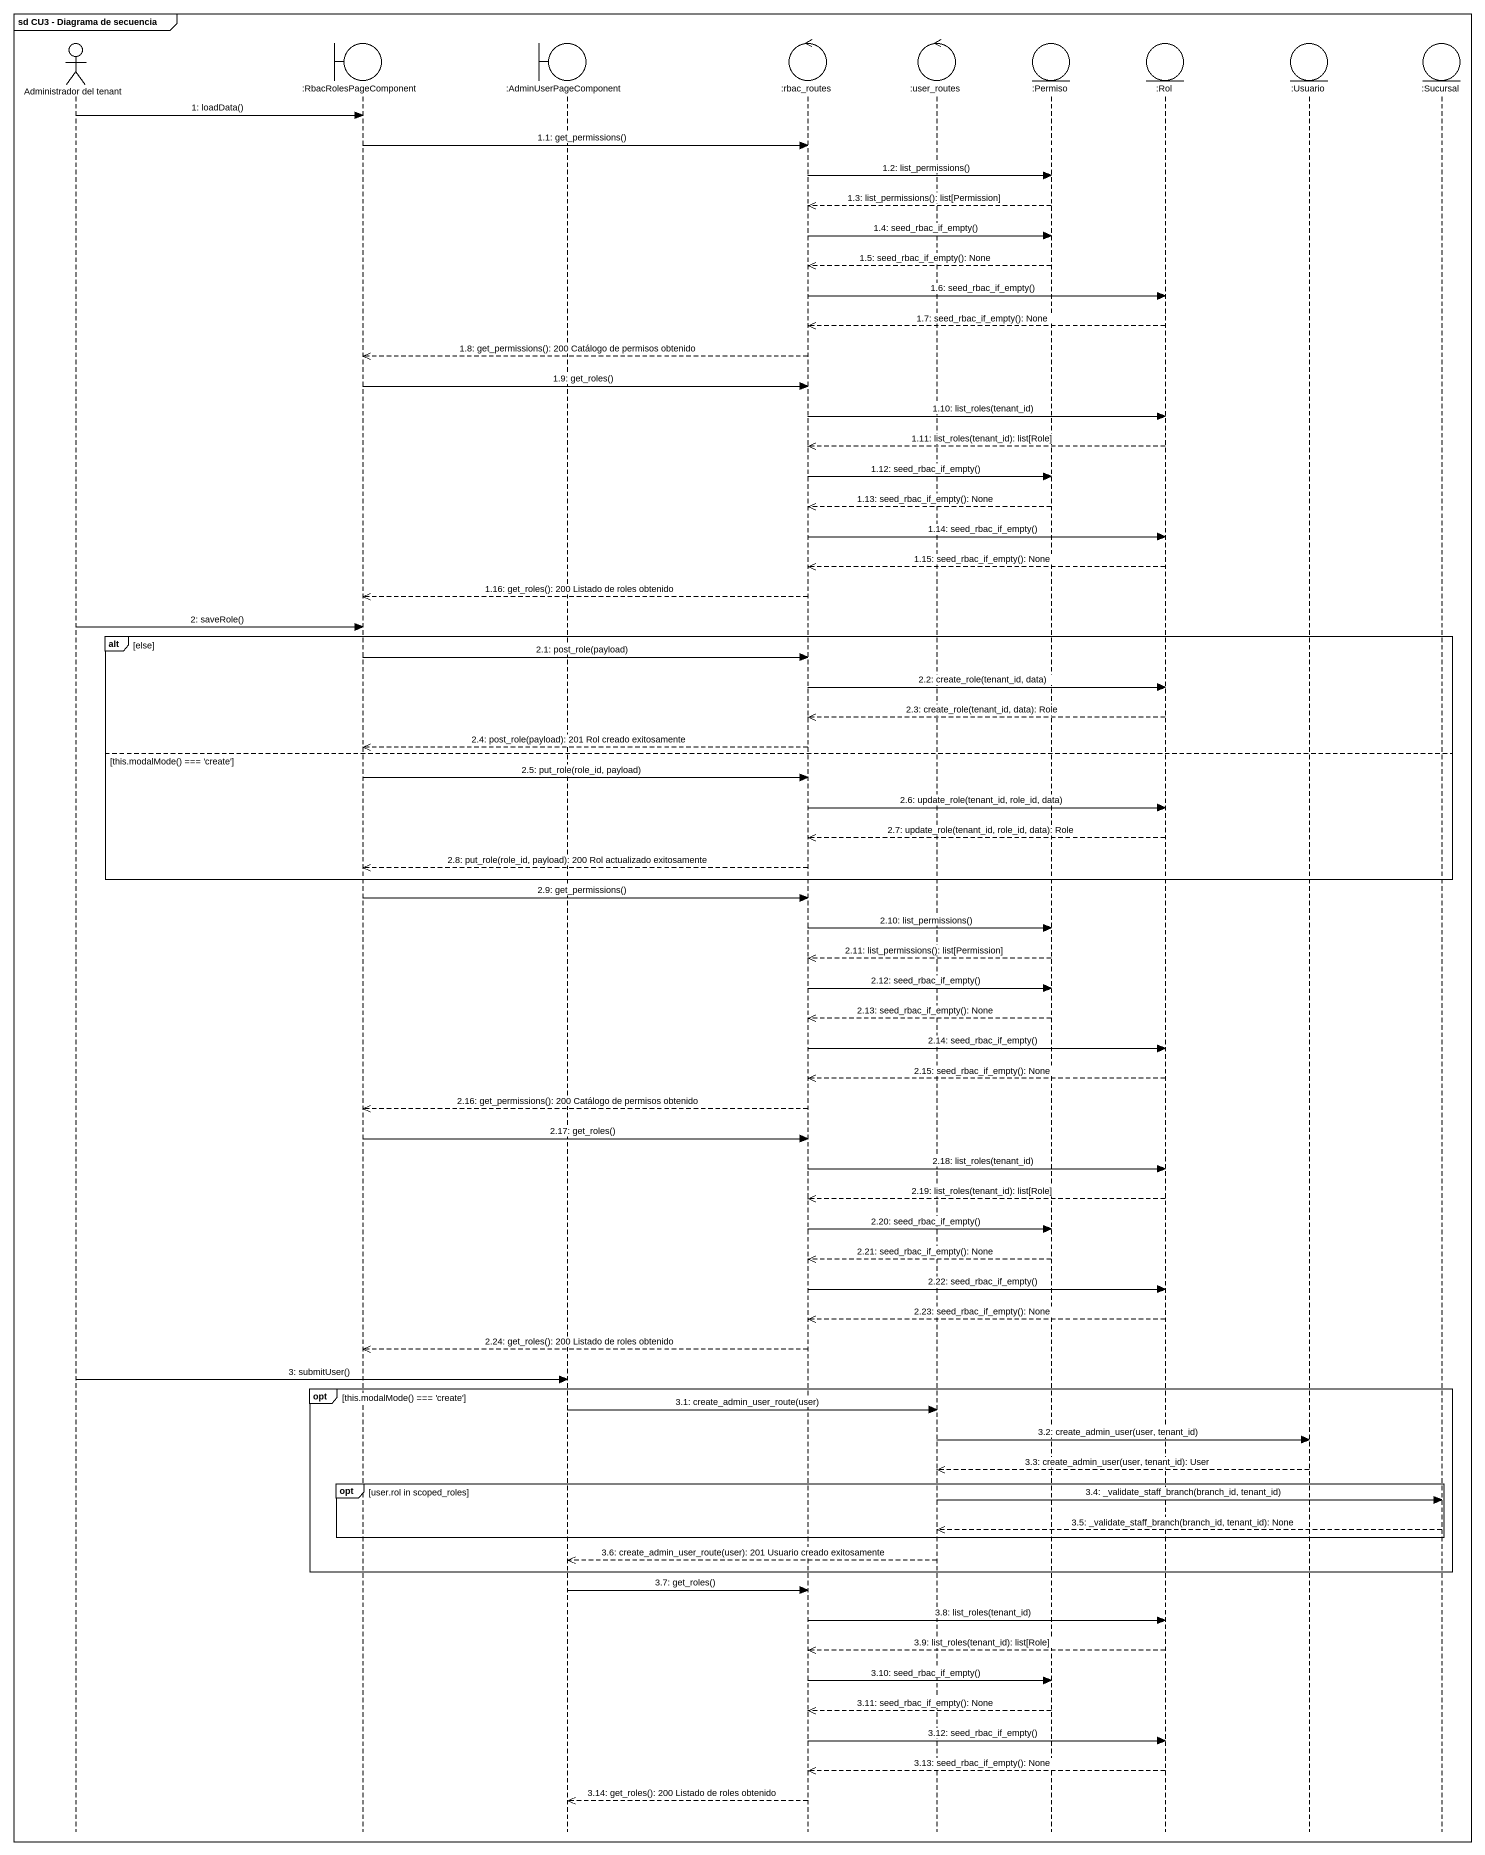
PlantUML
@startuml
mainframe sd CU3 - Diagrama de secuencia
hide footbox
actor "Administrador del tenant" as Administrador_del_tenant
boundary ":RbacRolesPageComponent" as RbacRolesPageComponent
boundary ":AdminUserPageComponent" as AdminUserPageComponent
control ":rbac_routes" as rbac_routes
control ":user_routes" as user_routes
entity ":Permiso" as Permiso
entity ":Rol" as Rol
entity ":Usuario" as Usuario
entity ":Sucursal" as Sucursal

Administrador_del_tenant -> RbacRolesPageComponent : 1: loadData()
RbacRolesPageComponent -> rbac_routes : 1.1: get_permissions()
rbac_routes -> Permiso : 1.2: list_permissions()
Permiso -->> rbac_routes : 1.3: list_permissions(): list[Permission]
rbac_routes -> Permiso : 1.4: seed_rbac_if_empty()
Permiso -->> rbac_routes : 1.5: seed_rbac_if_empty(): None
rbac_routes -> Rol : 1.6: seed_rbac_if_empty()
Rol -->> rbac_routes : 1.7: seed_rbac_if_empty(): None
rbac_routes -->> RbacRolesPageComponent : 1.8: get_permissions(): 200 Catálogo de permisos obtenido
RbacRolesPageComponent -> rbac_routes : 1.9: get_roles()
rbac_routes -> Rol : 1.10: list_roles(tenant_id)
Rol -->> rbac_routes : 1.11: list_roles(tenant_id): list[Role]
rbac_routes -> Permiso : 1.12: seed_rbac_if_empty()
Permiso -->> rbac_routes : 1.13: seed_rbac_if_empty(): None
rbac_routes -> Rol : 1.14: seed_rbac_if_empty()
Rol -->> rbac_routes : 1.15: seed_rbac_if_empty(): None
rbac_routes -->> RbacRolesPageComponent : 1.16: get_roles(): 200 Listado de roles obtenido
Administrador_del_tenant -> RbacRolesPageComponent : 2: saveRole()
alt else
  RbacRolesPageComponent -> rbac_routes : 2.1: post_role(payload)
  rbac_routes -> Rol : 2.2: create_role(tenant_id, data)
  Rol -->> rbac_routes : 2.3: create_role(tenant_id, data): Role
  rbac_routes -->> RbacRolesPageComponent : 2.4: post_role(payload): 201 Rol creado exitosamente
else this.modalMode() === 'create'
  RbacRolesPageComponent -> rbac_routes : 2.5: put_role(role_id, payload)
  rbac_routes -> Rol : 2.6: update_role(tenant_id, role_id, data)
  Rol -->> rbac_routes : 2.7: update_role(tenant_id, role_id, data): Role
  rbac_routes -->> RbacRolesPageComponent : 2.8: put_role(role_id, payload): 200 Rol actualizado exitosamente
end
RbacRolesPageComponent -> rbac_routes : 2.9: get_permissions()
rbac_routes -> Permiso : 2.10: list_permissions()
Permiso -->> rbac_routes : 2.11: list_permissions(): list[Permission]
rbac_routes -> Permiso : 2.12: seed_rbac_if_empty()
Permiso -->> rbac_routes : 2.13: seed_rbac_if_empty(): None
rbac_routes -> Rol : 2.14: seed_rbac_if_empty()
Rol -->> rbac_routes : 2.15: seed_rbac_if_empty(): None
rbac_routes -->> RbacRolesPageComponent : 2.16: get_permissions(): 200 Catálogo de permisos obtenido
RbacRolesPageComponent -> rbac_routes : 2.17: get_roles()
rbac_routes -> Rol : 2.18: list_roles(tenant_id)
Rol -->> rbac_routes : 2.19: list_roles(tenant_id): list[Role]
rbac_routes -> Permiso : 2.20: seed_rbac_if_empty()
Permiso -->> rbac_routes : 2.21: seed_rbac_if_empty(): None
rbac_routes -> Rol : 2.22: seed_rbac_if_empty()
Rol -->> rbac_routes : 2.23: seed_rbac_if_empty(): None
rbac_routes -->> RbacRolesPageComponent : 2.24: get_roles(): 200 Listado de roles obtenido
Administrador_del_tenant -> AdminUserPageComponent : 3: submitUser()
opt this.modalMode() === 'create'
  AdminUserPageComponent -> user_routes : 3.1: create_admin_user_route(user)
  user_routes -> Usuario : 3.2: create_admin_user(user, tenant_id)
  Usuario -->> user_routes : 3.3: create_admin_user(user, tenant_id): User
  opt user.rol in scoped_roles
    user_routes -> Sucursal : 3.4: _validate_staff_branch(branch_id, tenant_id)
    Sucursal -->> user_routes : 3.5: _validate_staff_branch(branch_id, tenant_id): None
  end
  user_routes -->> AdminUserPageComponent : 3.6: create_admin_user_route(user): 201 Usuario creado exitosamente
end
AdminUserPageComponent -> rbac_routes : 3.7: get_roles()
rbac_routes -> Rol : 3.8: list_roles(tenant_id)
Rol -->> rbac_routes : 3.9: list_roles(tenant_id): list[Role]
rbac_routes -> Permiso : 3.10: seed_rbac_if_empty()
Permiso -->> rbac_routes : 3.11: seed_rbac_if_empty(): None
rbac_routes -> Rol : 3.12: seed_rbac_if_empty()
Rol -->> rbac_routes : 3.13: seed_rbac_if_empty(): None
rbac_routes -->> AdminUserPageComponent : 3.14: get_roles(): 200 Listado de roles obtenido
@enduml
